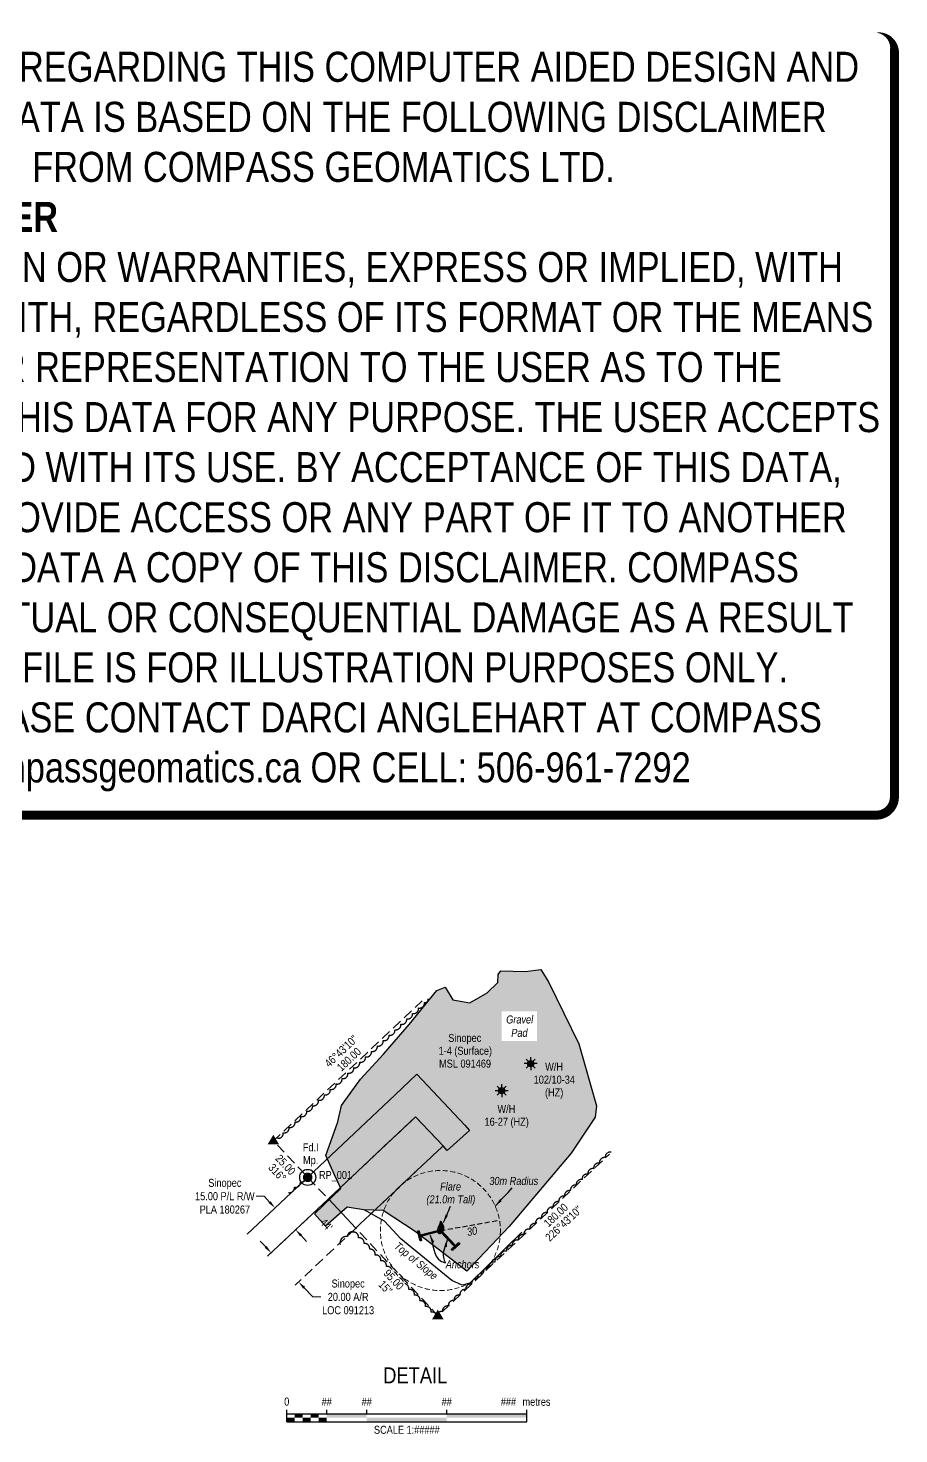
# Model space of a CAD drawing. Extents: x 352015 to 354384, y 6099894 to 6102004.
# Drawn here: x 353296 to 354384, y 6100248 to 6102004 of the extents above; entities that cross this region are included whole.
import ezdxf
from ezdxf.enums import TextEntityAlignment as Align

# ---------------------------------------------------------------- set-up
doc = ezdxf.new("R2010")
doc.units = 0
doc.header["$LTSCALE"] = 5
doc.header["$PDSIZE"] = 0.5
for name, pattern in [('0', [1, 1, 0]), ('foc-ACCESSROAD', [3.75, 2.5, -1.25]), ('foc-TIELINE', [1.875, 1.25, -0.625])]:
    doc.linetypes.add(name, pattern=pattern)
for name, color, linetype in [('35', 37, 'Continuous'), ('AS-POWER-EXISTING-ANC', 72, 'Continuous'), ('AS-ROADS', 254, 'Continuous'), ('AS-SYMBOL', 7, 'Continuous'), ('C-AR', 13, 'foc-ACCESSROAD'), ('C-RW', 13, 'Continuous'), ('C-WS', 13, 'foc-ACCESSROAD'), ('C-WS-S', 13, 'Continuous'), ('DETAIL-T', 7, 'Continuous'), ('L-BD1', 253, 'Continuous'), ('L-MON', 1, 'Continuous'), ('L-MON-T', 1, 'Continuous'), ('P-BUFFER-PURPLE', 187, 'foc-TIELINE'), ('P-BUFFER-PURPLE-T', 187, 'Continuous'), ('T-BUSH', 110, '0'), ('T-SLOPE', 48, 'Continuous'), ('T-TIE', 201, 'foc-TIELINE')]:
    doc.layers.add(name, color=color, linetype=linetype)
for name, color, linetype, lineweight in [('C-AR-T', 13, 'Continuous', 9), ('C-RW-T', 13, 'Continuous', 9), ('C-WS-T', 13, 'Continuous', 9), ('T-TEXT', 48, 'Continuous', 18), ('T-TIE-T', 201, 'Continuous', 18)]:
    doc.layers.add(name, color=color, linetype=linetype, lineweight=lineweight)
doc.layers.add('DISCLAIMER', color=7, linetype='Continuous', plot=False)
doc.styles.add('175L', font='ARIALN.TTF', dxfattribs={"height": 20})
doc.styles.add('80', font='ARIALN.TTF', dxfattribs={"height": 10})
doc.styles.add('80CG', font='ARIALN.TTF', dxfattribs={"height": 10})
doc.styles.add('80L', font='ARIALN.TTF', dxfattribs={"height": 10})
doc.styles.add('MtXpl_Arial_Narrow', font='ARIALNI.TTF')
doc.dimstyles.new('Compass 5 000', dxfattribs={"dimscale": 5, "dimtxt": 9, "dimasz": 2, "dimexe": 0.2, "dimexo": 0.0625, "dimgap": 0.5, "dimtad": 0, "dimtih": 1, "dimtoh": 1, "dimzin": 0, "dimdsep": 46, "dimtxsty": '80CG', "dimcen": 0.1, "dimse1": 1, "dimse2": 1, "dimclrd": 256, "dimclrt": 256, "dimaunit": 1, "dimadec": 4, "dimazin": 0, "dimtfac": 0.06, "dimtofl": 0, "dimtmove": 0, "dimatfit": 1, "dimfxl": 0.2, "dimtolj": 1, "dimtzin": 0, "dimlwd": -1, "dimarcsym": 0})

# ---------------------------------------------------------------- blocks, each defined once
blk = doc.blocks.new('FLARE')
h = blk.add_hatch(color=255)
h.dxf.hatch_style = 1
h.paths.add_polyline_path([(0.16, 2.41, 0.114147), (0.13, 2.43), (0.11, 2.44, 0.261551), (0.01, 2.42), (0, 2.41, 0.131268), (-0.03, 2.37), (-0.04, 2.35, 0.041497), (-0.05, 2.33), (-0.05, 2.29, 0.015174), (-0.05, 2.29), (-0.06, 2.24, 0.004376), (-0.06, 2.24), (-0.07, 2.18), (-0.08, 2.11), (-0.09, 2.05), (-0.1, 1.98), (-0.12, 1.91), (-0.14, 1.83), (-0.17, 1.76), (-0.19, 1.68), (-0.22, 1.61), (-0.26, 1.53), (-0.29, 1.46), (-0.32, 1.39), (-0.36, 1.32), (-0.39, 1.25, 0.000505), (-0.39, 1.25), (-0.43, 1.18, 0.002398), (-0.43, 1.18), (-0.46, 1.1, 0.004177), (-0.46, 1.1), (-0.5, 1.03, 0.005735), (-0.5, 1.03), (-0.53, 0.95, 0.006994), (-0.53, 0.95), (-0.56, 0.87, 0.00791), (-0.57, 0.87), (-0.6, 0.78, 0.008323), (-0.6, 0.78), (-0.63, 0.69, 0.008095), (-0.63, 0.68), (-0.66, 0.59, 0.008067), (-0.66, 0.59), (-0.68, 0.49, 0.008387), (-0.68, 0.49), (-0.7, 0.39, 0.009056), (-0.71, 0.38), (-0.72, 0.28, 0.010123), (-0.72, 0.28), (-0.74, 0.18, 0.011689), (-0.74, 0.18), (-0.75, 0.08, 0.013925), (-0.75, 0.08), (-0.75, -0.02, 0.016488), (-0.75, -0.02), (-0.75, -0.11, 0.017255), (-0.75, -0.12), (-0.74, -0.2, 0.01735), (-0.74, -0.2), (-0.73, -0.28, 0.017311), (-0.73, -0.29), (-0.71, -0.36, 0.01715), (-0.71, -0.36), (-0.69, -0.43, 0.016886), (-0.69, -0.44), (-0.66, -0.5, 0.016546), (-0.66, -0.5), (-0.63, -0.56, 0.016164), (-0.63, -0.56), (-0.6, -0.61, 0.016329), (-0.6, -0.62), (-0.57, -0.66, 0.018828), (-0.57, -0.67), (-0.54, -0.71, 0.022087), (-0.53, -0.71), (-0.5, -0.75, 0.025345), (-0.49, -0.76), (-0.46, -0.78, 0.028234), (-0.45, -0.79), (-0.42, -0.82, 0.030298), (-0.41, -0.82), (-0.37, -0.84, 0.031129), (-0.36, -0.85), (-0.32, -0.86, 0.030544), (-0.31, -0.87), (-0.27, -0.88, 0.028465), (-0.26, -0.88), (-0.22, -0.89, 0.025311), (-0.21, -0.89), (-0.16, -0.89, 0.02283), (-0.15, -0.89), (-0.11, -0.89, 0.021226), (-0.1, -0.89), (-0.05, -0.88, 0.020401), (-0.04, -0.88), (0, -0.87, 0.020299), (0.01, -0.87), (0.05, -0.85, 0.020911), (0.06, -0.85), (0.11, -0.83, 0.022277), (0.11, -0.83), (0.15, -0.81, 0.023712), (0.16, -0.8), (0.2, -0.78, 0.022408), (0.21, -0.78), (0.24, -0.75, 0.01993), (0.25, -0.74), (0.28, -0.72, 0.017146), (0.28, -0.71), (0.31, -0.68, 0.014211), (0.32, -0.68), (0.35, -0.64, 0.011221), (0.35, -0.64), (0.37, -0.61, 0.008212), (0.38, -0.61), (0.4, -0.57, 0.005172), (0.4, -0.57), (0.42, -0.54, 0.002523), (0.43, -0.54), (0.45, -0.5, 0.001671), (0.45, -0.5), (0.47, -0.47, 0.001229), (0.47, -0.47), (0.49, -0.44, 0.00075), (0.49, -0.44), (0.51, -0.41, 0.00026), (0.51, -0.41), (0.54, -0.37), (0.56, -0.34), (0.58, -0.3), (0.61, -0.27), (0.63, -0.23, 0.001311), (0.63, -0.23), (0.66, -0.19, 0.003726), (0.66, -0.19), (0.69, -0.15, 0.006065), (0.69, -0.14), (0.72, -0.1, 0.008452), (0.72, -0.1), (0.74, -0.05, 0.010991), (0.75, -0.05), (0.77, 0, 0.013767), (0.77, 0), (0.79, 0.05, 0.016839), (0.8, 0.05), (0.81, 0.1, 0.019104), (0.82, 0.11), (0.83, 0.15, 0.016987), (0.83, 0.16), (0.84, 0.21, 0.013636), (0.84, 0.21), (0.85, 0.26, 0.010244), (0.85, 0.27), (0.86, 0.31, 0.006846), (0.86, 0.32), (0.86, 0.37, 0.003419), (0.86, 0.37), (0.86, 0.41), (0.87, 0.46), (0.87, 0.5), (0.88, 0.54), (0.88, 0.59), (0.89, 0.63, 0.001278), (0.89, 0.63), (0.89, 0.67, 0.004735), (0.89, 0.67), (0.9, 0.71, 0.008354), (0.9, 0.72), (0.9, 0.76, 0.012059), (0.9, 0.76), (0.9, 0.8, 0.015712), (0.9, 0.81), (0.9, 0.85, 0.018457), (0.9, 0.85), (0.9, 0.89, 0.018102), (0.9, 0.9), (0.89, 0.94, 0.016533), (0.89, 0.95), (0.88, 0.99, 0.014576), (0.88, 0.99), (0.87, 1.03, 0.012435), (0.86, 1.04), (0.85, 1.08, 0.010283), (0.85, 1.09), (0.83, 1.13, 0.00824), (0.83, 1.13), (0.81, 1.18, 0.00638), (0.81, 1.18), (0.78, 1.23, 0.004735), (0.78, 1.23), (0.76, 1.29, 0.003388), (0.75, 1.29), (0.73, 1.34, 0.002345), (0.73, 1.34), (0.7, 1.4, 0.001492), (0.7, 1.4), (0.67, 1.46, 0.000746), (0.67, 1.46), (0.63, 1.51), (0.6, 1.57), (0.57, 1.62), (0.55, 1.68), (0.52, 1.73), (0.49, 1.78), (0.47, 1.83), (0.45, 1.87), (0.42, 1.92), (0.4, 1.97), (0.38, 2.02), (0.35, 2.08, 0.000332), (0.35, 2.08), (0.33, 2.13, 0.001849), (0.33, 2.13), (0.3, 2.19, 0.0038), (0.3, 2.19), (0.27, 2.24, 0.006473), (0.27, 2.24), (0.25, 2.29, 0.010865), (0.24, 2.3), (0.22, 2.34, 0.019524), (0.22, 2.34), (0.19, 2.38, 0.041077), (0.18, 2.39)])
at = {"color": 48, "flags": 128}
for points in [[(0.11, -0.72), (0.07, -0.74), (0.03, -0.76), (-0.02, -0.77), (-0.07, -0.78), (-0.11, -0.79), (-0.16, -0.79), (-0.2, -0.79), (-0.25, -0.78), (-0.29, -0.77), (-0.32, -0.76), (-0.36, -0.74), (-0.4, -0.71), (-0.43, -0.68), (-0.46, -0.65), (-0.49, -0.61), (-0.52, -0.56), (-0.54, -0.51), (-0.57, -0.46), (-0.59, -0.4), (-0.61, -0.33), (-0.63, -0.26), (-0.64, -0.19), (-0.65, -0.11), (-0.65, -0.02), (-0.65, 0.07), (-0.64, 0.17), (-0.63, 0.27), (-0.61, 0.36), (-0.58, 0.46), (-0.56, 0.56), (-0.53, 0.66), (-0.5, 0.75), (-0.47, 0.83), (-0.44, 0.91), (-0.41, 0.99), (-0.37, 1.06), (-0.34, 1.13), (-0.3, 1.2), (-0.27, 1.27), (-0.23, 1.34), (-0.2, 1.42), (-0.16, 1.49), (-0.13, 1.57), (-0.1, 1.65), (-0.07, 1.73), (-0.04, 1.8), (-0.02, 1.88), (0, 1.96), (0.01, 2.03), (0.02, 2.1), (0.03, 2.17), (0.04, 2.22), (0.05, 2.27), (0.05, 2.31), (0.06, 2.34), (0.08, 2.35), (0.09, 2.34), (0.11, 2.32), (0.13, 2.29), (0.16, 2.25), (0.18, 2.2), (0.21, 2.14), (0.24, 2.09), (0.26, 2.03), (0.29, 1.98), (0.31, 1.93), (0.33, 1.88), (0.36, 1.83), (0.38, 1.78), (0.41, 1.73), (0.43, 1.68), (0.46, 1.63), (0.49, 1.58), (0.52, 1.52), (0.55, 1.47), (0.58, 1.41), (0.61, 1.35), (0.64, 1.3), (0.67, 1.24), (0.69, 1.19), (0.72, 1.14), (0.74, 1.09), (0.75, 1.05), (0.77, 1), (0.78, 0.96), (0.79, 0.92), (0.8, 0.88), (0.8, 0.84), (0.8, 0.8), (0.8, 0.76), (0.8, 0.72), (0.79, 0.68), (0.79, 0.64), (0.78, 0.6), (0.78, 0.56), (0.77, 0.51), (0.77, 0.47), (0.76, 0.42), (0.76, 0.37), (0.76, 0.33), (0.75, 0.28), (0.74, 0.23), (0.73, 0.18), (0.72, 0.13), (0.7, 0.09), (0.68, 0.04), (0.66, 0), (0.63, -0.05), (0.61, -0.09), (0.58, -0.13), (0.55, -0.17), (0.53, -0.21), (0.5, -0.25), (0.48, -0.28), (0.45, -0.32), (0.43, -0.35), (0.41, -0.38), (0.39, -0.42), (0.37, -0.45), (0.34, -0.48), (0.32, -0.51), (0.3, -0.55), (0.27, -0.58), (0.24, -0.61), (0.21, -0.64), (0.18, -0.67), (0.15, -0.7)], [(0.02, -0.75), (-0.01, -0.76), (-0.03, -0.77), (-0.05, -0.78), (-0.08, -0.78), (-0.11, -0.79), (-0.13, -0.79), (-0.16, -0.79), (-0.18, -0.78), (-0.2, -0.78), (-0.23, -0.77), (-0.25, -0.76), (-0.26, -0.74), (-0.28, -0.73), (-0.3, -0.71), (-0.32, -0.69), (-0.33, -0.66), (-0.35, -0.63), (-0.36, -0.6), (-0.37, -0.57), (-0.39, -0.53), (-0.4, -0.49), (-0.4, -0.45), (-0.41, -0.41), (-0.41, -0.36), (-0.41, -0.31), (-0.4, -0.25), (-0.39, -0.2), (-0.38, -0.14), (-0.37, -0.09), (-0.36, -0.03), (-0.34, 0.02), (-0.32, 0.07), (-0.31, 0.12), (-0.29, 0.16), (-0.27, 0.21), (-0.25, 0.25), (-0.23, 0.29), (-0.21, 0.33), (-0.19, 0.37), (-0.17, 0.41), (-0.15, 0.45), (-0.14, 0.49), (-0.12, 0.53), (-0.1, 0.58), (-0.08, 0.62), (-0.07, 0.66), (-0.06, 0.71), (-0.05, 0.75), (-0.04, 0.79), (-0.03, 0.83), (-0.03, 0.87), (-0.02, 0.9), (-0.02, 0.93), (-0.01, 0.95), (-0.01, 0.96), (0, 0.97), (0.01, 0.96), (0.02, 0.95), (0.03, 0.94), (0.04, 0.91), (0.06, 0.88), (0.07, 0.86), (0.09, 0.82), (0.1, 0.79), (0.12, 0.76), (0.13, 0.74), (0.14, 0.71), (0.16, 0.68), (0.17, 0.65), (0.18, 0.63), (0.2, 0.6), (0.21, 0.57), (0.23, 0.54), (0.25, 0.51), (0.26, 0.47), (0.28, 0.44), (0.3, 0.41), (0.31, 0.38), (0.33, 0.35), (0.34, 0.32), (0.36, 0.29), (0.37, 0.27), (0.38, 0.24), (0.39, 0.22), (0.39, 0.19), (0.4, 0.17), (0.4, 0.15), (0.41, 0.13), (0.41, 0.1), (0.41, 0.08), (0.4, 0.06), (0.4, 0.04), (0.4, 0.01), (0.39, -0.01), (0.39, -0.03), (0.39, -0.06), (0.39, -0.08), (0.38, -0.11), (0.38, -0.14), (0.38, -0.16), (0.38, -0.19), (0.37, -0.22), (0.37, -0.24), (0.36, -0.27), (0.35, -0.3), (0.34, -0.32), (0.32, -0.35), (0.31, -0.37), (0.3, -0.4), (0.28, -0.42), (0.27, -0.44), (0.25, -0.46), (0.24, -0.48), (0.22, -0.5), (0.21, -0.52), (0.2, -0.54), (0.19, -0.56), (0.17, -0.58), (0.16, -0.6), (0.15, -0.61), (0.14, -0.63), (0.12, -0.65), (0.11, -0.67), (0.09, -0.69), (0.08, -0.7), (0.06, -0.72), (0.04, -0.74)]]:
    blk.add_lwpolyline(points, close=True, dxfattribs=at)
blk = doc.blocks.new('GAS')
h = blk.add_hatch(color=255)
h.dxf.hatch_style = 1
edge = h.paths.add_edge_path()
edge.add_arc((0, 0), 0.9, 0, 360)
for p, q in [((-0.81, 0), (-1.62, 0)), ((-0.57, 0.57), (-1.14, 1.14)), ((0, 0.81), (0, 1.62)), ((0.57, 0.57), (1.14, 1.14)), ((1.62, 0), (0.81, 0)), ((-0.57, -0.57), (-1.14, -1.14)), ((0, -0.81), (0, -1.62)), ((1.14, -1.14), (0.57, -0.57))]:
    blk.add_line(p, q)
blk.add_circle((0, 0), 0.8)
blk = doc.blocks.new('fdia')
at = {"color": 255, "const_width": 1}
blk.add_lwpolyline([(-0.5, 0, 1), (0.5, 0, 1)], format="xyb", close=True, dxfattribs=at)
blk = doc.blocks.new('Fdiaa')
blk.add_blockref('fdia', (0, 0))
blk = doc.blocks.new('fdib')
at = {"color": 1, "const_width": 1.6}
blk.add_lwpolyline([(-0.4, 0, 1), (0.4, 0, 1)], format="xyb", close=True, dxfattribs=at)
at = {"color": 1}
blk.add_circle((0, 0), 0.8, dxfattribs=at)
blk = doc.blocks.new('Fdibb')
blk.add_blockref('fdib', (0, 0))
blk = doc.blocks.new('fdicc')
for name in ['Fdibb', 'Fdiaa']:
    blk.add_blockref(name, (0, 0))
blk = doc.blocks.new('FDI')
blk.add_blockref('fdicc', (0, 0))
blk = doc.blocks.new('STRIA')
blk.add_hatch(color=255).paths.add_polyline_path([(-0.04, 1.52), (-1.47, -0.87), (1.39, -0.87)])
blk = doc.blocks.new('STRIAA')
blk.add_blockref('STRIA', (0, 0))
blk = doc.blocks.new('STRIB')
at = {"color": 1}
blk.add_solid([(-1.12, -0.67), (-0.04, 1.13), (1.04, -0.67)], dxfattribs=at)
blk = doc.blocks.new('STRIBB')
blk.add_blockref('STRIB', (0, 0))
blk = doc.blocks.new('STRICC')
for name in ['STRIAA', 'STRIBB']:
    blk.add_blockref(name, (0, 0))
blk = doc.blocks.new('fdspike')
blk.add_blockref('STRICC', (0, 0))
blk = doc.blocks.new('*D433')
at = {"layer": 'C-AR-T', "transparency": 16777216}
for p, q in [((353592.9, 6100481.8), (353586, 6100489.1)), ((353640.8, 6100430.9), (353651.6, 6100419.4)), ((353651.6, 6100419.4), (353661.6, 6100419.4))]:
    blk.add_line(p, q, dxfattribs=at)
for points in [[(353594.1, 6100483), (353591.6, 6100480.7), (353599.7, 6100474.5)], [(353642.1, 6100432), (353639.6, 6100429.7), (353634, 6100438.1)]]:
    blk.add_solid(points, dxfattribs=at)
at = {"layer": 'Defpoints', "color": 0, "transparency": 16777216}
for p in [(353625.4, 6100498.7), (353659.6, 6100462.3), (353634, 6100438.1)]:
    blk.add_point(p, dxfattribs=at)
at = {"layer": 'C-AR-T', "transparency": 16777216, "insert": (353695.9, 6100419.4), "char_height": 10, "attachment_point": 5, "style": '80CG'}
blk.add_mtext('\\A1;Sinopec\\P20.00 A/R\\PLOC 091213', dxfattribs=at)
blk = doc.blocks.new('*D434')
at = {"layer": 'C-RW-T', "transparency": 16777216}
for p, q in [((353590.9, 6100545.2), (353580.9, 6100545.2)), ((353597.7, 6100537.9), (353590.9, 6100545.2)), ((353637.1, 6100496), (353644, 6100488.7))]:
    blk.add_line(p, q, dxfattribs=at)
for points in [[(353598.9, 6100539), (353596.5, 6100536.7), (353604.6, 6100530.6)], [(353638.3, 6100497.2), (353635.9, 6100494.9), (353630.3, 6100503.3)]]:
    blk.add_solid(points, dxfattribs=at)
at = {"layer": 'Defpoints', "color": 0, "transparency": 16777216}
for p in [(353604.6, 6100530.6), (353610.8, 6100536.5), (353636.5, 6100509.2)]:
    blk.add_point(p, dxfattribs=at)
at = {"layer": 'C-RW-T', "transparency": 16777216, "insert": (353541.8, 6100545.2), "char_height": 10, "attachment_point": 5, "style": '80CG'}
blk.add_mtext('\\A1;Sinopec\\P15.00 P/L R/W\\PPLA 180267', dxfattribs=at)
blk = doc.blocks.new('*U383')
at = {"color": 0}
for p, q in [((-150, 0), (-150, 15)), ((-150, 10), (150.2, 10)), ((-150, 0), (150.2, 0)), ((-100, 10), (-100, 15)), ((-50, 10), (-50, 15)), ((50, 10), (50, 15)), ((150.2, 0), (150.2, 15))]:
    blk.add_line(p, q, dxfattribs=at)
for points in [[(-150, 5), (-140, 5), (-150, 0), (-140, 0)], [(-140, 10), (-130, 10), (-140, 5), (-130, 5)], [(-130, 5), (-120, 5), (-130, 0), (-120, 0)], [(-120, 10), (-110, 10), (-120, 5), (-110, 5)], [(-110, 5), (-100, 5), (-110, 0), (-100, 0)], [(-100, 10), (-50, 10), (-100, 5), (-50, 5)], [(-50, 5), (50, 5), (-50, 0), (50, 0)], [(50, 10), (150.2, 10), (50, 5), (150.2, 5)]]:
    blk.add_solid(points, dxfattribs=at)
at = {"color": 0, "style": '80'}
blk.add_text('metres', height=10, dxfattribs=at).set_placement((162.2, 20), align=Align.CENTER)
at = {"color": 0, "char_height": 10, "style": '80'}
for s, insert, attachment_point in [('0', (-150, 30.2), 2), ('##', (-100, 30.2), 2), ('##', (-50, 30.2), 2), ('##', (50, 30.2), 2), ('###', (136.7, 30.2), 3), ('SCALE 1:#####', (0.1, -5), 2)]:
    blk.add_mtext(s, dxfattribs=dict(at, insert=insert, attachment_point=attachment_point))
blk = doc.blocks.new('*U444')
h = blk.add_hatch(color=255)
h.dxf.hatch_style = 1
edge = h.paths.add_edge_path()
edge.add_arc((-0.27, 1.07), 0.2, 14.1932, 194.1932, ccw=False)
edge.add_line((-0.08, 1.12), (0.24, -0.14))
edge.add_line((0.24, -0.14), (0.46, -1.02))
edge.add_arc((0.27, -1.07), 0.2, -165.8068, 14.1932, ccw=False)
edge.add_line((0.08, -1.12), (-0.46, 1.02))
h = blk.add_hatch(color=255)
h.dxf.hatch_style = 1
edge = h.paths.add_edge_path()
edge.add_arc((5.19, 1.31), 0.2, -75.8068, 104.1932, ccw=False)
edge.add_line((5.24, 1.12), (0.24, -0.14))
edge.add_line((0.24, -0.14), (0.14, 0.24))
edge.add_line((0.14, 0.24), (5.14, 1.51))
at = {"color": 255}
blk.add_lwpolyline([(-0.46, 1.02, -1), (-0.08, 1.12), (0.24, -0.14), (0.46, -1.02, -1), (0.08, -1.12)], format="xyb", close=True, dxfattribs=at)
at = {"color": 72, "const_width": 0.1, "flags": 128}
for points in [[(-0.27, 1.07), (0.27, -1.07)], [(5.19, 1.31), (0, 0)]]:
    blk.add_lwpolyline(points, dxfattribs=at)
at = {"color": 255, "flags": 128}
blk.add_lwpolyline([(5.14, 1.51, -1), (5.24, 1.12), (0.24, -0.14), (0.14, 0.24)], format="xyb", close=True, dxfattribs=at)
blk = doc.blocks.new('*U445')
h = blk.add_hatch(color=255)
h.dxf.hatch_style = 1
edge = h.paths.add_edge_path()
edge.add_arc((-3.8, 4), 0.2, 43.5491, 223.5491, ccw=False)
edge.add_line((-3.66, 4.14), (0.01, 0.28))
edge.add_line((0.01, 0.28), (-0.28, 0.01))
edge.add_line((-0.28, 0.01), (-3.95, 3.86))
h = blk.add_hatch(color=255)
h.dxf.hatch_style = 1
edge = h.paths.add_edge_path()
edge.add_arc((-0.8, -0.76), 0.2, 133.5491, 313.5491, ccw=False)
edge.add_line((-0.94, -0.61), (0.01, 0.28))
edge.add_line((0.01, 0.28), (0.66, 0.9))
edge.add_arc((0.8, 0.76), 0.2, -46.4509, 133.5491, ccw=False)
edge.add_line((0.94, 0.61), (-0.66, -0.9))
at = {"color": 255, "flags": 128}
blk.add_lwpolyline([(-3.95, 3.86, -1), (-3.66, 4.14), (0.01, 0.28), (-0.28, 0.01)], format="xyb", close=True, dxfattribs=at)
at = {"color": 72, "const_width": 0.1, "flags": 128}
for points in [[(-3.8, 4), (0, 0)], [(-0.8, -0.76), (0.8, 0.76)]]:
    blk.add_lwpolyline(points, dxfattribs=at)
at = {"color": 255}
blk.add_lwpolyline([(-0.66, -0.9, -1), (-0.94, -0.61), (0.01, 0.28), (0.66, 0.9, -1), (0.94, 0.61)], format="xyb", close=True, dxfattribs=at)
blk = doc.blocks.new('Disclaimer_Legal')
at = {"layer": 'DISCLAIMER', "color": 254, "flags": 128}
blk.add_lwpolyline([(-3612.9, -1104.6, 37.5, 37.5, 0), (4096.1, -1104.6, 37.5, 37.5, 0.414214), (4171.1, -1029.6, 37.5, 37.5, 0), (4171.1, 2078.7, 37.5, 0, 0.414214), (4096.1, 2153.7, 0, 0, 0), (-3612.9, 2153.7, 0, 0, 0.414214), (-3687.9, 2078.7, 0, 0, 0), (-3687.9, -1029.6, 0, 37.5, 0.414214)], format="xyseb", close=True, dxfattribs=at)
at = {"layer": 'DISCLAIMER', "color": 254, "insert": (241.6, 533.9), "char_height": 125, "width": 7717.568, "attachment_point": 5, "style": '80'}
blk.add_mtext('NOTICE TO THE CORPORATION, PERSON &/OR PERSONS REGARDING THIS COMPUTER AIDED DESIGN AND DRAFTING (CADD) FILES. ACCEPTANCE OF THE CADD DATA IS BASED ON THE FOLLOWING DISCLAIMER WHICH COVERS ALL CADD DATA RECIEVED FROM COMPASS GEOMATICS LTD.\\P{\\fArial Narrow|b1|i0|c0|p34;DISCLAIMER}\\PCOMPASS GEOMATICS LTD. MAKES NO REPRESENTATION OR WARRANTIES, EXPRESS OR IMPLIED, WITH RESPECT TO THE REUSE OF THE DATA PROVIDED HEREWITH, REGARDLESS OF ITS FORMAT OR THE MEANS OF ITS TRANSMISSION. THERE IS NO GUARANTEE OR REPRESENTATION TO THE USER AS TO THE ACCURACY, CURRENCY, SUITABILITY OR RELIABILITY OF THIS DATA FOR ANY PURPOSE. THE USER ACCEPTS THE DATA "AS IS", AND ASSUMES ALL RISKS ASSOCIATED WITH ITS USE. BY ACCEPTANCE OF THIS DATA, THE USER AGREES NOT TO TRANSMIT THIS DATA OR PROVIDE ACCESS OR ANY PART OF IT TO ANOTHER PARTY UNLESS THE USER SHALL INCLUDE WITH THE DATA A COPY OF THIS DISCLAIMER. COMPASS GEOMATICS LTD. ASSUMES NO RESPONSIBILITY FOR ACTUAL OR CONSEQUENTIAL DAMAGE AS A RESULT OF ANY USER\'S RELIANCE ON THIS DATA. THIS CADD FILE IS FOR ILLUSTRATION PURPOSES ONLY.\\PIF YOU REQUIRE MORE ACCURATE INFORMATION, PLEASE CONTACT DARCI ANGLEHART AT COMPASS GEOMATICS LTD. VIA EMAIL: darci.anglehart@compassgeomatics.ca OR CELL: 506-961-7292', dxfattribs=at)

msp = doc.modelspace()

# ---------------------------------------------------------------- hatches: boundary and pattern name
at = {"layer": 'AS-ROADS'}
h = msp.add_hatch(color=256, dxfattribs=at)
h.dxf.hatch_style = 1
h.paths.add_polyline_path([(353715.16, 6100528.316), (353694.511, 6100531.337), (353667.583, 6100507.612), (353653.958, 6100523.077), (353686.941, 6100554.701), (353683.016, 6100563.381), (353678.901, 6100572.039), (353668.074, 6100596.281), (353683.157, 6100638.244), (353687.649, 6100658.623), (353711.148, 6100691.435), (353740.176, 6100722.521), (353771.968, 6100759.824), (353806.536, 6100802.265), (353817.2, 6100806.501), (353826.685, 6100790.341), (353848.027, 6100786.893), (353869.801, 6100799.175), (353883.167, 6100812.104), (353883.382, 6100822.015), (353886.831, 6100826.756), (353917.012, 6100825.894), (353936.63, 6100828.264), (353946.663, 6100812.18), (353984.104, 6100735.684), (354006.128, 6100658.087), (354004.476, 6100643.778), (353974.743, 6100599.201), (353897.29, 6100507.299), (353844.018, 6100451.506), (353779.563, 6100500.944), (353739.575, 6100527.301), (353716.063, 6100528.216)])

# ---------------------------------------------------------------- linework, layer by layer
at = {"layer": '35', "color": 3}
msp.add_circle((353645.338, 6100568.764), 9.998, dxfattribs=at)
at = {"layer": 'AS-ROADS', "flags": 128}
msp.add_lwpolyline([(353715.16, 6100528.316), (353694.511, 6100531.337), (353667.583, 6100507.612), (353653.958, 6100523.077), (353686.941, 6100554.701), (353683.016, 6100563.381), (353678.901, 6100572.039), (353668.074, 6100596.281), (353683.157, 6100638.244), (353687.649, 6100658.623), (353711.148, 6100691.435), (353740.176, 6100722.521), (353771.968, 6100759.824), (353806.536, 6100802.265), (353817.2, 6100806.501), (353826.685, 6100790.341), (353848.027, 6100786.893), (353869.801, 6100799.175), (353883.167, 6100812.104), (353883.382, 6100822.015), (353886.831, 6100826.756), (353917.012, 6100825.894), (353936.63, 6100828.264), (353946.663, 6100812.18), (353984.104, 6100735.684), (354006.128, 6100658.087), (354004.476, 6100643.778), (353974.743, 6100599.201), (353897.29, 6100507.299), (353844.018, 6100451.506), (353779.563, 6100500.944), (353739.575, 6100527.301), (353716.063, 6100528.216)], close=True, dxfattribs=at)
msp.add_lwpolyline([(353897.29, 6100507.299), (353844.018, 6100451.506), (353779.563, 6100500.944), (353739.575, 6100527.301), (353716.063, 6100528.216)], dxfattribs=at)
at = {"layer": 'C-AR'}
msp.add_lwpolyline([(353595.247, 6100470.326), (353671.149, 6100541.792), (353780.227, 6100644.498), (353814.495, 6100608.104), (353705.348, 6100505.331), (353629.517, 6100433.93)], dxfattribs=at)
at = {"layer": 'C-RW'}
msp.add_lwpolyline([(353569.547, 6100497.621), (353645.448, 6100569.088), (353754.525, 6100671.794), (353781.822, 6100697.493), (353841.789, 6100633.803), (353847.665, 6100627.163), (353819.504, 6100602.414), (353814.495, 6100608.104), (353780.227, 6100644.498), (353671.149, 6100541.793), (353595.247, 6100470.326)], dxfattribs=at)
at = {"layer": 'C-WS', "flags": 128}
msp.add_lwpolyline([(353788.557, 6100789.456), (353602.595, 6100614.336), (353645.338, 6100568.764), (353671.149, 6100541.792), (353780.227, 6100644.498), (353814.495, 6100608.104), (353705.348, 6100505.331), (353808.175, 6100395.929), (354022.518, 6100597.779)], dxfattribs=at)
at = {"layer": 'L-BD1', "flags": 128}
msp.add_lwpolyline([(353705.348, 6100505.331), (353671.149, 6100541.793)], dxfattribs=at)
at = {"layer": 'P-BUFFER-PURPLE', "lineweight": 20}
msp.add_circle((353811.16, 6100502.361), 74.982, dxfattribs=at)
at = {"layer": 'T-BUSH', "flags": 128}
for points in [[(353607.424, 6100617.681, 0.52056705), (353614.773, 6100624.46, 0.52056705), (353622.121, 6100631.238, 0.52056705), (353629.47, 6100638.017, 0.52056705), (353636.818, 6100644.796, 0.52056705), (353644.167, 6100651.574, 0.52056705), (353651.516, 6100658.353, 0.52056705), (353658.864, 6100665.132, 0.52056705), (353666.213, 6100671.91, 0.52056705), (353673.561, 6100678.689, 0.52056705), (353680.91, 6100685.468, 0.52056705), (353688.258, 6100692.246, 0.52056705), (353695.607, 6100699.025, 0.52056705), (353702.956, 6100705.804, 0.52056705), (353710.304, 6100712.583, 0.52056705), (353717.653, 6100719.361, 0.52056705), (353725.001, 6100726.14, 0.52056705), (353732.35, 6100732.919, 0.52056705), (353739.698, 6100739.697, 0.52056705), (353747.047, 6100746.476, 0.52056705), (353754.396, 6100753.255, 0.52056705), (353761.744, 6100760.033, 0.52056705), (353769.093, 6100766.812, 0.52056705), (353776.441, 6100773.591, 0.52056705), (353783.79, 6100780.369, 0.52056705), (353791.138, 6100787.148, 0.52056705), (353796.022, 6100791.653, 0.52056705)], [(354024.596, 6100600.228, 0.52056705), (354017.329, 6100593.361, 0.52056705), (354010.062, 6100586.495, 0.52056705), (354002.796, 6100579.629, 0.52056705), (353995.529, 6100572.762, 0.52056705), (353988.262, 6100565.896, 0.52056705), (353980.995, 6100559.03, 0.52056705), (353973.728, 6100552.164, 0.52056705), (353966.462, 6100545.297, 0.52056705), (353959.195, 6100538.431, 0.52056705), (353951.928, 6100531.565, 0.52056705), (353944.661, 6100524.698, 0.52056705), (353937.395, 6100517.832, 0.52056705), (353930.128, 6100510.966, 0.52056705), (353922.861, 6100504.1, 0.52056705), (353915.594, 6100497.233, 0.52056705), (353908.327, 6100490.367, 0.52056705), (353901.061, 6100483.501, 0.52056705), (353893.794, 6100476.634, 0.52056705), (353886.527, 6100469.768, 0.52056705), (353879.26, 6100462.902, 0.52056705), (353871.994, 6100456.036, 0.52056705), (353864.727, 6100449.169, 0.52056705), (353857.46, 6100442.303, 0.52056705), (353850.193, 6100435.437, 0.52056705), (353842.926, 6100428.57, 0.52056705), (353835.66, 6100421.704, 0.52056705), (353828.393, 6100414.838, 0.52056705), (353821.126, 6100407.972, 0.52056705), (353813.859, 6100401.105, 0.52056705), (353806.593, 6100394.239, 0.52056705), (353799.581, 6100400.234, 0.52056705), (353792.592, 6100407.383, 0.52056705), (353785.603, 6100414.532, 0.52056705), (353778.614, 6100421.681, 0.52056705), (353771.626, 6100428.83, 0.52056705), (353764.637, 6100435.979, 0.52056705), (353757.648, 6100443.128, 0.52056705), (353750.659, 6100450.278, 0.52056705), (353743.67, 6100457.427, 0.52056705), (353736.682, 6100464.576, 0.52056705), (353729.693, 6100471.725, 0.52056705), (353722.704, 6100478.874, 0.52056705), (353715.715, 6100486.023, 0.52056705), (353708.726, 6100493.172, 0.52056705), (353701.738, 6100500.321, 0.52056705), (353695.016, 6100494.999, 0.52056705), (353685.868, 6100484.801, 0.52056705)], [(353621.357, 6100549.737, 0.52056705), (353628.783, 6100556.43, 0.52056705), (353636.209, 6100563.124, 0.52056705), (353643.562, 6100569.752, 0.52056705)]]:
    msp.add_lwpolyline(points, format="xyb", dxfattribs=at)
at = {"layer": 'T-SLOPE', "flags": 128}
msp.add_lwpolyline([(353912.828, 6100500.481), (353847.825, 6100436.469), (353838.26, 6100434.274), (353825.548, 6100439.954), (353761.728, 6100492.186), (353741.388, 6100514.151), (353716.063, 6100528.216)], dxfattribs=at)
at = {"layer": 'T-TIE', "flags": 128}
msp.add_lwpolyline([(353811.16, 6100502.361), (353885.033, 6100515.21)], dxfattribs=at)

# ---------------------------------------------------------------- block references
at = {"xscale": 0.3, "yscale": 0.3, "zscale": 0.3}
msp.add_blockref('Disclaimer_Legal', (353127.25, 6101352.641), dxfattribs=at)
at = {"layer": 'C-WS-S', "xscale": 4.9987978, "yscale": 4.9987978, "zscale": 4.9987978}
for p in [(353924.023, 6100710.856), (353887.79, 6100677.019)]:
    msp.add_blockref('GAS', p, dxfattribs=at)
at = {"layer": 'DETAIL-T', "xscale": 0.99975956, "yscale": 0.99975956, "zscale": 0.99975956}
msp.add_blockref('*U383', (353769.135, 6100263.47), dxfattribs=at)
at = {"layer": 'L-MON', "xscale": 4.9987978, "yscale": 4.9987978, "zscale": 4.9987978}
for name, p in [('fdspike', (353602.595, 6100614.336)), ('FDI', (353645.338, 6100568.764)), ('fdspike', (353808.175, 6100395.929))]:
    msp.add_blockref(name, p, dxfattribs=at)

# ---------------------------------------------------------------- texts
at = {"layer": '35', "color": 3, "style": '80'}
msp.add_attdef('RP_001', (353659.41, 6100566.754), 'RP', height=9.9976, dxfattribs=at)
at = {"layer": 'C-WS-T', "char_height": 9.9976, "attachment_point": 1, "line_spacing_factor": 0.961801, "style": '175L'}
for s, insert, width in [('\\pi15.923;Sinopec\\P\\pi3.8485;1-4 (Surface)\\P\\pi4.5134;MSL 091469', (353805.008, 6100747.926), 72.60641), ('\\pi14.985;W/H\\P\\pi0.66376;102/10-34 \\P\\pi14.808;(HZ)', (353927.112, 6100711.91), 51.11772), ('\\pi16.809;W/H\\P\\pi0.66376;16-27 (HZ)', (353865.676, 6100659.268), 54.76623)]:
    msp.add_mtext(s, dxfattribs=dict(at, insert=insert, width=width))
at = {"layer": 'DETAIL-T', "color": 3, "insert": (353779.792, 6100321.404), "char_height": 19.9952, "width": 223.8042, "attachment_point": 5, "style": '80CG'}
msp.add_mtext('DETAIL', dxfattribs=at)
at = {"layer": 'L-BD1', "style": '80L'}
for s, rotation, p in [("46°43'10''", 43.2801, (353687.136, 6100726.562)), ('180.00', 43.2801, (353696.903, 6100716.191)), ('180.00', 43.2806, (353955.445, 6100521.568)), ("226°43'10''", 43.2806, (353965.212, 6100511.197)), ("44'", 313.2671, (353668.723, 6100509.7)), ("15''", 313.2671, (353742.447, 6100431.222))]:
    msp.add_text(s, height=9.9976, rotation=rotation, dxfattribs=at).set_placement(p, align=Align.MIDDLE)
at = {"layer": 'L-BD1', "insert": (353611.336, 6100598.527), "char_height": 9.9976, "width": 28.1969, "attachment_point": 1, "rotation": 313.2671, "line_spacing_factor": 0.855, "style": '80L'}
msp.add_mtext('\\pi0.21025;25.00 \\P\\pi2.4437;316°', dxfattribs=at)
at = {"layer": 'L-MON-T', "insert": (353638.727, 6100611.336), "char_height": 9.9976, "width": 18.82671, "attachment_point": 1, "line_spacing_factor": 0.961801, "style": '175L'}
msp.add_mtext('\\pi0.53077;Fd.I\\P\\pi0.7831;Mp.', dxfattribs=at)
at = {"layer": 'P-BUFFER-PURPLE-T', "lineweight": 20, "insert": (353872.265, 6100569.298), "char_height": 9.9976, "width": 60.53565, "attachment_point": 1, "line_spacing_factor": 0.961801, "style": '175L'}
msp.add_mtext('\\pi0.039759;{\\fArial Narrow|b0|i1|c0|p34;30m Radius}', dxfattribs=at)
at = {"layer": 'T-SLOPE', "insert": (353813.027, 6100465.133), "char_height": 9.9976, "attachment_point": 1, "style": '80L'}
msp.add_mtext_dynamic_manual_height_columns('\\pi4.8172;{\\fArial Narrow|b0|i1|c0|p34;Anchors}', width=51.62285, gutter_width=50.022, heights=[0], dxfattribs=at)
at = {"layer": 'T-TEXT', "insert": (353793.193, 6100562.333), "char_height": 9.9976, "width": 60.53565, "attachment_point": 1, "line_spacing_factor": 0.961801, "style": '175L'}
msp.add_mtext('\\pi17.641;{\\fArial Narrow|b0|i1|c0|p34;Flare\\P\\pi0.53418;(21.0m Tall)}', dxfattribs=at)
at = {"layer": 'T-TIE-T', "lineweight": 20, "insert": (353843.176, 6100505.232), "char_height": 9.9976, "width": 12.94818, "attachment_point": 1, "rotation": 9.866581, "line_spacing_factor": 0.961801, "style": '175L'}
msp.add_mtext('\\pi0.36369;{\\fArial Narrow|b0|i1|c0|p34;30}', dxfattribs=at)

# ---------------------------------------------------------------- dimensions: what is measured, and where the dimension line sits
at = {"layer": 'C-AR-T'}
dim = msp.add_linear_dim(base=(353633.986, 6100438.138), p1=(353625.353, 6100498.672), p2=(353659.622, 6100462.276), angle=313.276337, text='Sinopec\\P20.00 A/R\\PLOC 091213', dimstyle='Compass 5 000', dxfattribs=at)
dim.commit()
dim.dimension.update_dxf_attribs({"geometry": '*D433', "text_midpoint": (353695.9, 6100419.433), "dimtype": 161})
at = {"layer": 'C-RW-T'}
dim = msp.add_linear_dim(base=(353604.578, 6100530.606), p1=(353636.489, 6100509.158), p2=(353610.788, 6100536.453), angle=133.276438, text='Sinopec\\P15.00 P/L R/W\\PPLA 180267', dimstyle='Compass 5 000', dxfattribs=at)
dim.commit()
dim.dimension.update_dxf_attribs({"geometry": '*D434', "text_midpoint": (353541.782, 6100545.167), "dimtype": 161})

# ---------------------------------------------------------------- leaders
at = {"layer": 'P-BUFFER-PURPLE-T', "lineweight": 20, "path_type": 1}
msp.add_leader([(353879.721, 6100532.722), (353901, 6100555.764)], dimstyle='Compass 5 000', override={"dimgap": 0.5, "dimtad": 0}, dxfattribs=at)
at = {"layer": 'T-SLOPE', "path_type": 1}
msp.add_leader([(353798.333, 6100496.617), (353811.38, 6100464.519), (353817.202, 6100461.911)], dimstyle='Compass 5 000', override={"dimgap": 0.5, "dimtad": 0}, dxfattribs=at)
msp.add_leader([(353819.842, 6100491.711), (353814.886, 6100468.715), (353817.202, 6100461.911)], dimstyle='Compass 5 000', dxfattribs=at)
at = {"layer": 'T-TEXT', "path_type": 1}
msp.add_leader([(353815.155, 6100512.428), (353823.775, 6100532.605)], dimstyle='Compass 5 000', override={"dimgap": 0.5, "dimtad": 0}, dxfattribs=at)

# ---------------------------------------------------------------- next in the draw order: texts
at = {"layer": 'L-BD1', "insert": (353756.471, 6100444.496), "char_height": 9.9976, "width": 28.1969, "attachment_point": 2, "rotation": 313.2671, "style": '80L', "bg_fill": 3, "box_fill_scale": 1.15, "bg_fill_color": 256, "bg_fill_true_color": 256, "bg_fill_transparency": 0}
msp.add_mtext('95.00', dxfattribs=at)
at = {"layer": 'T-TEXT', "insert": (353892.785, 6100770.973), "char_height": 9.9976, "width": 34.32094, "attachment_point": 1, "style": 'MtXpl_Arial_Narrow', "bg_fill": 2}
msp.add_mtext('\\pi0.60579;Gravel\\P\\pi6.9685;Pad', dxfattribs=at)

# ---------------------------------------------------------------- next in the draw order: texts
at = {"layer": 'T-TEXT', "insert": (353758.878, 6100488.958), "char_height": 9.9976, "width": 64.76382, "attachment_point": 1, "rotation": 320.701916, "style": 'MtXpl_Arial_Narrow', "bg_fill": 3, "box_fill_scale": 1.15, "bg_fill_color": 256, "bg_fill_true_color": 256, "bg_fill_transparency": 0}
msp.add_mtext('Top of Slope', dxfattribs=at)

# ---------------------------------------------------------------- next in the draw order: block references
at = {"layer": 'AS-POWER-EXISTING-ANC', "xscale": 4.9987978, "yscale": 4.9987978, "zscale": 4.9987978}
for name, p in [('*U444', (353785.203, 6100495.796)), ('*U445', (353830.16, 6100482.374))]:
    msp.add_blockref(name, p, dxfattribs=at)
at = {"layer": 'AS-SYMBOL', "xscale": 4.9987978, "yscale": 4.9987978, "zscale": 4.9987978}
msp.add_blockref('FLARE', (353811.16, 6100502.361), dxfattribs=at)

doc.saveas('drawing.dxf')
